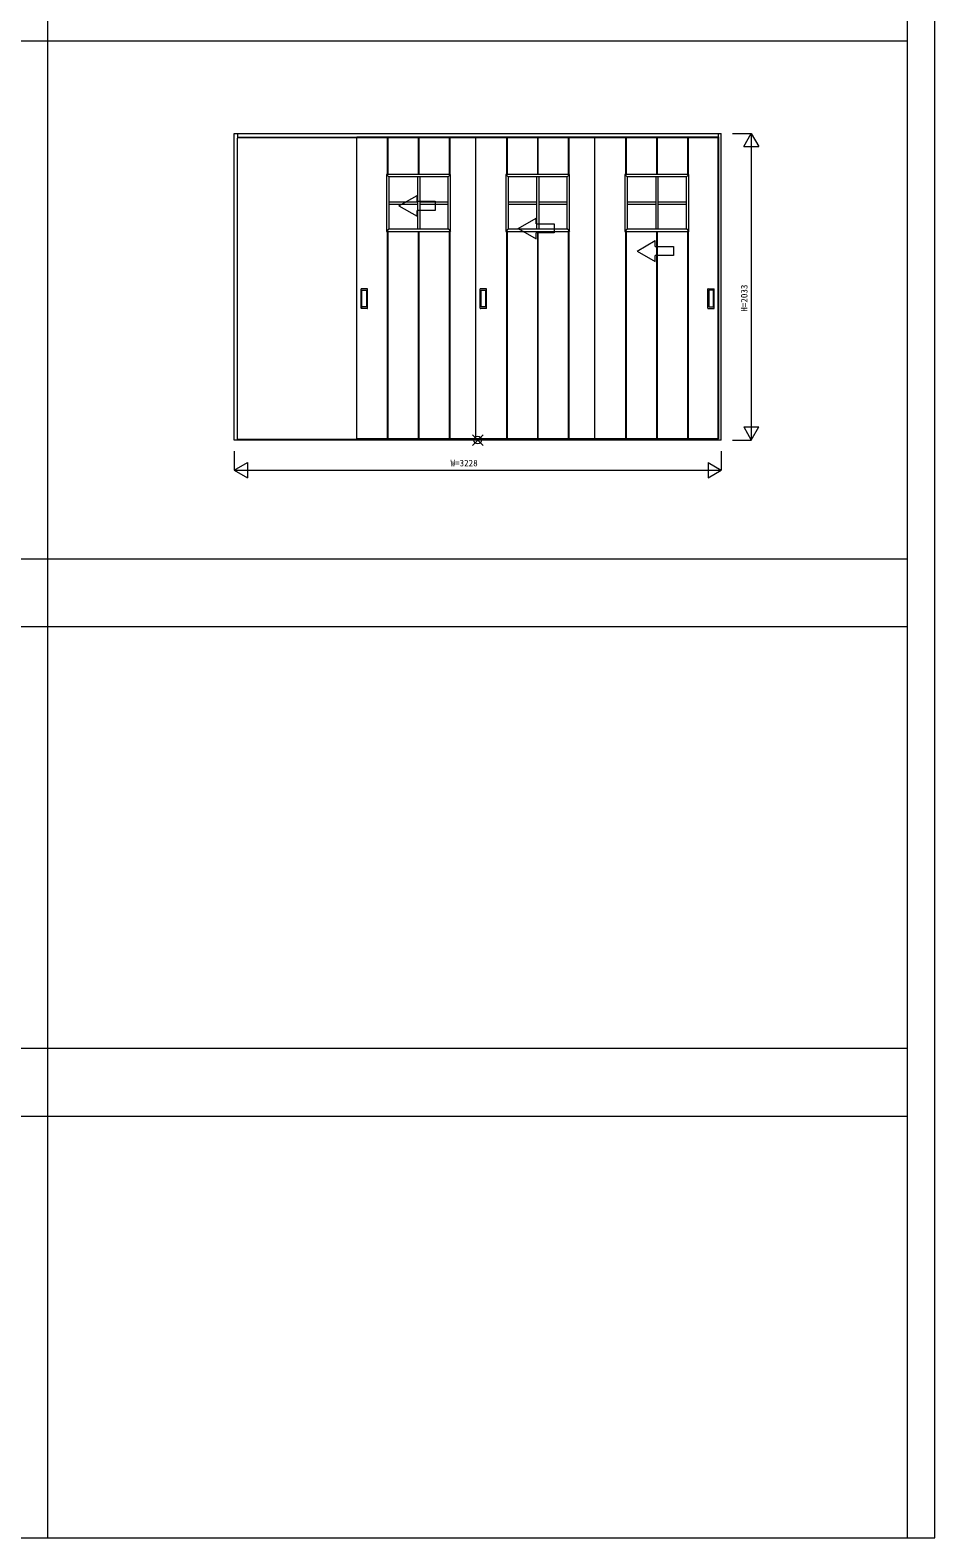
# Model space of a CAD drawing. Units: millimetres, scale not verified. Extents: x -14341 to 14341, y -10000 to 10000.
# Drawn here: x 8342 to 14341, y -10000 to 1 of the extents above; entities that cross this region are included whole.
import ezdxf
from ezdxf.enums import TextEntityAlignment as Align

# ---------------------------------------------------------------- set-up
doc = ezdxf.new("R2010")
doc.units = ezdxf.units.MM
doc.header["$LTSCALE"] = 50
for name, color, linetype, lineweight in [('0-1_YKK_F1', 7, 'Continuous', 18), ('0-2_YKK_IN', 1, 'Continuous', 18), ('0-3_YKK_A1', 4, 'Continuous', 18), ('0-4_YKK_N1', 2, 'Continuous', 18)]:
    doc.layers.add(name, color=color, linetype=linetype, lineweight=lineweight)
doc.styles.add('ＭＳ ゴシック', font='')
doc.styles.get('ＭＳ ゴシック').set_extended_font_data('MS Gothic')

msp = doc.modelspace()

# ---------------------------------------------------------------- linework, layer by layer
at = {"layer": '0-1_YKK_F1'}
for p, q in [((14159.49, -10000), (14159.49, 10000)), ((14340.51, -10000), (14340.51, 10000)), ((8459.49, -10000), (8459.49, 9500)), ((-14340.51, -70), (14159.49, -70)), ((-14340.51, -3505), (14159.49, -3505)), ((-14340.51, -3955), (14159.49, -3955)), ((-14340.51, -6752.5), (14159.49, -6752.5)), ((-14340.51, -7202.5), (14159.49, -7202.5)), ((-14340.51, -10000), (14340.51, -10000))]:
    msp.add_line(p, q, dxfattribs=at)
at = {"layer": '0-2_YKK_IN'}
for p, q in [((11274.14, -2752.86), (11344.85, -2682.14)), ((11274.14, -2682.14), (11344.85, -2752.86))]:
    msp.add_line(p, q, dxfattribs=at)
msp.add_circle((11309.49, -2717.5), 25, dxfattribs=at)
at = {"layer": '0-3_YKK_A1'}
for p, q in [((9695.49, -684.5), (12923.49, -684.5)), ((9695.49, -2717.5), (9695.49, -684.5)), ((9715.49, -684.5), (9715.49, -714.5)), ((12903.49, -684.5), (12903.49, -714.5)), ((12923.49, -2717.5), (12923.49, -684.5)), ((9715.49, -708.5), (12903.49, -708.5)), ((9715.49, -711.5), (12903.49, -711.5)), ((9715.49, -2713.5), (9715.49, -714.5)), ((10506.99, -705.5), (11296.99, -705.5)), ((10506.99, -2709.5), (10506.99, -705.5)), ((10709.99, -705.5), (10709.99, -955.5)), ((10713.99, -705.5), (10713.99, -955.5)), ((10914.99, -705.5), (10914.99, -955.5)), ((10918.99, -705.5), (10918.99, -955.5)), ((11119.99, -705.5), (11119.99, -955.5)), ((11123.99, -705.5), (11123.99, -955.5)), ((11296.99, -705.5), (12086.99, -705.5)), ((11296.99, -2709.5), (11296.99, -705.5)), ((11499.99, -705.5), (11499.99, -955.5)), ((11503.99, -705.5), (11503.99, -955.5)), ((11704.99, -705.5), (11704.99, -955.5)), ((11708.99, -705.5), (11708.99, -955.5)), ((11909.99, -705.5), (11909.99, -955.5)), ((11913.99, -705.5), (11913.99, -955.5)), ((12086.99, -2709.5), (12086.99, -705.5)), ((12289.99, -705.5), (12289.99, -955.5)), ((12293.99, -705.5), (12293.99, -955.5)), ((12494.99, -705.5), (12494.99, -955.5)), ((12498.99, -705.5), (12498.99, -955.5)), ((12699.99, -705.5), (12699.99, -955.5)), ((12703.99, -705.5), (12703.99, -955.5)), ((12903.49, -2713.5), (12903.49, -714.5)), ((10720.99, -971.5), (10704.99, -955.5)), ((10909.49, -971.5), (10909.49, -1317.5)), ((10924.49, -971.5), (10924.49, -1317.5)), ((11112.99, -971.5), (11128.99, -955.5)), ((11510.99, -971.5), (11494.99, -955.5)), ((11699.49, -971.5), (11699.49, -1317.5)), ((11714.49, -971.5), (11714.49, -1317.5)), ((11902.99, -971.5), (11918.99, -955.5)), ((12300.99, -971.5), (12284.99, -955.5)), ((12489.49, -971.5), (12489.49, -1317.5)), ((12504.49, -971.5), (12504.49, -1317.5)), ((12692.99, -971.5), (12708.99, -955.5)), ((10786.99, -1164), (10906.99, -1094.72)), ((10906.99, -1134), (10906.99, -1094.72)), ((10720.99, -1137), (10909.49, -1137)), ((10720.99, -1152), (10909.49, -1152)), ((10786.99, -1164), (10906.99, -1233.28)), ((10906.99, -1233.28), (10906.99, -1194)), ((10924.49, -1137), (11112.99, -1137)), ((10924.49, -1152), (11112.99, -1152)), ((11510.99, -1137), (11699.49, -1137)), ((11510.99, -1152), (11699.49, -1152)), ((11714.49, -1137), (11902.99, -1137)), ((11714.49, -1152), (11902.99, -1152)), ((12300.99, -1137), (12489.49, -1137)), ((12300.99, -1152), (12489.49, -1152)), ((12504.49, -1137), (12692.99, -1137)), ((12504.49, -1152), (12692.99, -1152)), ((11576.99, -1314), (11696.99, -1244.72)), ((11696.99, -1284), (11696.99, -1244.72)), ((10720.99, -1317.5), (10704.99, -1333.5)), ((10709.99, -1333.5), (10709.99, -2709.5)), ((10713.99, -1333.5), (10713.99, -2709.5)), ((10914.99, -1333.5), (10914.99, -2709.5)), ((10918.99, -1333.5), (10918.99, -2709.5)), ((11112.99, -1317.5), (11128.99, -1333.5)), ((11119.99, -1333.5), (11119.99, -2709.5)), ((11123.99, -1333.5), (11123.99, -2709.5)), ((11510.99, -1317.5), (11494.99, -1333.5)), ((11499.99, -1333.5), (11499.99, -2709.5)), ((11503.99, -1333.5), (11503.99, -2709.5)), ((11576.99, -1314), (11696.99, -1383.28)), ((11696.99, -1383.28), (11696.99, -1344)), ((11704.99, -1333.5), (11704.99, -2709.5)), ((11708.99, -1333.5), (11708.99, -2709.5)), ((11902.99, -1317.5), (11918.99, -1333.5)), ((11909.99, -1333.5), (11909.99, -2709.5)), ((11913.99, -1333.5), (11913.99, -2709.5)), ((12300.99, -1317.5), (12284.99, -1333.5)), ((12289.99, -1333.5), (12289.99, -2709.5)), ((12293.99, -1333.5), (12293.99, -2709.5)), ((12366.99, -1464), (12486.99, -1394.72)), ((12486.99, -1434), (12486.99, -1394.72)), ((12494.99, -1333.5), (12494.99, -2709.5)), ((12498.99, -1333.5), (12498.99, -2709.5)), ((12692.99, -1317.5), (12708.99, -1333.5)), ((12699.99, -1333.5), (12699.99, -2709.5)), ((12703.99, -1333.5), (12703.99, -2709.5)), ((12366.99, -1464), (12486.99, -1533.28)), ((12486.99, -1533.28), (12486.99, -1494)), ((10535.99, -1843.5), (10535.99, -1715.5)), ((10576.99, -1714.5), (10536.99, -1714.5)), ((10541.99, -1833.5), (10541.99, -1725.5)), ((10542.99, -1724.5), (10570.99, -1724.5)), ((10571.99, -1725.5), (10571.99, -1833.5)), ((10577.99, -1843.5), (10577.99, -1715.5)), ((11325.99, -1843.5), (11325.99, -1715.5)), ((11366.99, -1714.5), (11326.99, -1714.5)), ((11331.99, -1833.5), (11331.99, -1725.5)), ((11332.99, -1724.5), (11360.99, -1724.5)), ((11361.99, -1725.5), (11361.99, -1833.5)), ((11367.99, -1843.5), (11367.99, -1715.5)), ((12835.99, -1843.5), (12835.99, -1715.5)), ((12836.99, -1714.5), (12876.99, -1714.5)), ((12841.99, -1725.5), (12841.99, -1833.5)), ((12870.99, -1724.5), (12842.99, -1724.5)), ((12871.99, -1833.5), (12871.99, -1725.5)), ((12877.99, -1843.5), (12877.99, -1715.5)), ((10576.99, -1844.5), (10536.99, -1844.5)), ((10570.99, -1834.5), (10542.99, -1834.5)), ((11366.99, -1844.5), (11326.99, -1844.5)), ((11360.99, -1834.5), (11332.99, -1834.5)), ((12836.99, -1844.5), (12876.99, -1844.5)), ((12842.99, -1834.5), (12870.99, -1834.5)), ((12923.49, -2717.5), (9695.49, -2717.5)), ((9715.49, -2717.5), (9715.49, -2713.5)), ((12903.49, -2713.5), (9715.49, -2713.5)), ((11296.99, -2709.5), (10506.99, -2709.5)), ((12086.99, -2709.5), (11296.99, -2709.5)), ((12906.99, -2709.5), (12086.99, -2709.5)), ((12903.49, -2717.5), (12903.49, -2713.5))]:
    msp.add_line(p, q, dxfattribs=at)
for points in [[(12086.99, -705.5), (12906.99, -705.5), (12906.99, -2709.5)], [(10906.99, -1134), (11026.99, -1134), (11026.99, -1194), (10906.99, -1194)], [(11696.99, -1284), (11816.99, -1284), (11816.99, -1344), (11696.99, -1344)], [(12486.99, -1434), (12606.99, -1434), (12606.99, -1494), (12486.99, -1494)]]:
    msp.add_lwpolyline(points, dxfattribs=at)
for points in [[(10704.99, -955.5), (10704.99, -1333.5), (11128.99, -1333.5), (11128.99, -955.5)], [(10720.99, -971.5), (10720.99, -1317.5), (11112.99, -1317.5), (11112.99, -971.5)], [(11494.99, -955.5), (11494.99, -1333.5), (11918.99, -1333.5), (11918.99, -955.5)], [(11510.99, -971.5), (11510.99, -1317.5), (11902.99, -1317.5), (11902.99, -971.5)], [(12284.99, -955.5), (12284.99, -1333.5), (12708.99, -1333.5), (12708.99, -955.5)], [(12300.99, -971.5), (12300.99, -1317.5), (12692.99, -1317.5), (12692.99, -971.5)]]:
    msp.add_lwpolyline(points, close=True, dxfattribs=at)
for centre, start, end in [((10536.99, -1715.5), 90, 180), ((10542.99, -1725.5), 90, 180), ((10570.99, -1725.5), 0, 90), ((10576.99, -1715.5), 0, 90), ((11326.99, -1715.5), 90, 180), ((11332.99, -1725.5), 90, 180), ((11360.99, -1725.5), 0, 90), ((11366.99, -1715.5), 0, 90), ((12836.99, -1715.5), 90, 180), ((12842.99, -1725.5), 90, 180), ((12870.99, -1725.5), 360, 90), ((12876.99, -1715.5), 0, 90), ((10536.99, -1843.5), 180, 270), ((10542.99, -1833.5), 180, 270), ((10570.99, -1833.5), 270, 0), ((10576.99, -1843.5), 270, 0), ((11326.99, -1843.5), 180, 270), ((11332.99, -1833.5), 180, 270), ((11360.99, -1833.5), 270, 0), ((11366.99, -1843.5), 270, 0), ((12836.99, -1843.5), 180, 270), ((12842.99, -1833.5), 180, 270), ((12870.99, -1833.5), 270, 360), ((12876.99, -1843.5), 270, 0)]:
    msp.add_arc(centre, 1, start, end, dxfattribs=at)
at = {"layer": '0-4_YKK_N1'}
for p, q in [((12998.49, -684.5), (13123.49, -684.5)), ((13123.49, -684.5), (13123.49, -2717.5)), ((13073.49, -771.1), (13173.49, -771.1)), ((13073.49, -2630.9), (13173.49, -2630.9)), ((12923.49, -2792.5), (12923.49, -2917.5)), ((12998.49, -2717.5), (13123.49, -2717.5)), ((9695.49, -2917.5), (9782.09, -2867.5)), ((9782.09, -2867.5), (9782.09, -2967.5)), ((12836.89, -2867.5), (12923.49, -2917.5)), ((9695.49, -2917.5), (9782.09, -2967.5))]:
    msp.add_line(p, q, dxfattribs=at)
for points in [[(13073.49, -771.1), (13123.49, -684.5), (13173.49, -771.1)], [(13073.49, -2630.9), (13123.49, -2717.5), (13173.49, -2630.9)], [(9695.49, -2792.5), (9695.49, -2917.5), (12923.49, -2917.5)], [(12836.89, -2867.5), (12836.89, -2967.5), (12923.49, -2917.5)]]:
    msp.add_lwpolyline(points, dxfattribs=at)

# ---------------------------------------------------------------- texts
at = {"layer": '0-4_YKK_N1', "color": 7, "style": 'ＭＳ ゴシック'}
msp.add_text('H=2033', height=43.99, rotation=90, dxfattribs=at).set_placement((13111.49, -1866), align=Align.BOTTOM_LEFT)
msp.add_text('W=3228', height=43.99, dxfattribs=at).set_placement((11129.49, -2905.5), align=Align.BOTTOM_LEFT)

doc.saveas('drawing.dxf')
